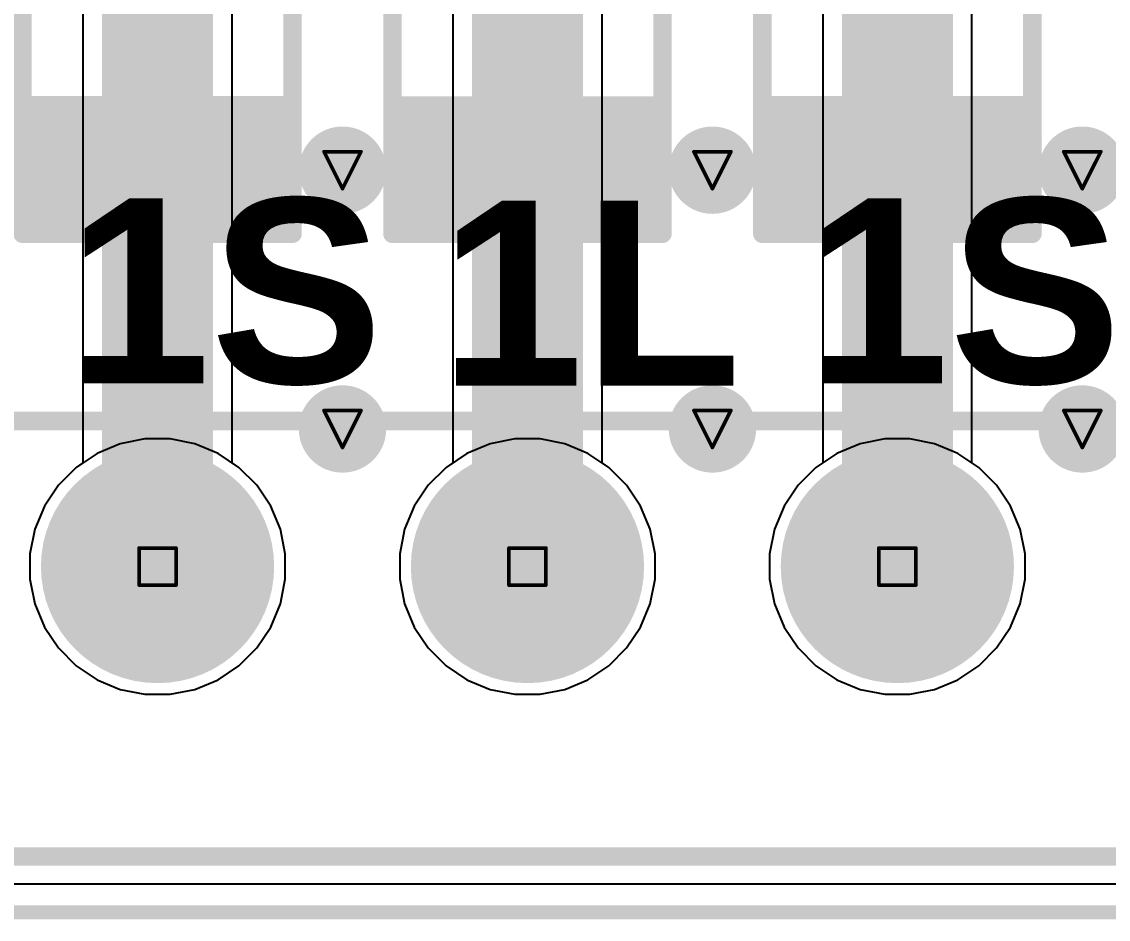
# Model space of a CAD drawing. Header units: inches. Extents: x -0.03 to 9.71, y 0.01 to 4.44.
# Drawn here: x 0.792 to 1.379, y 0.006 to 0.492 of the extents above; entities that cross this region are included whole.
import ezdxf

# ---------------------------------------------------------------- set-up
doc = ezdxf.new("R2010")
doc.units = ezdxf.units.IN
doc.header["$MEASUREMENT"] = 0
for name, color, linetype in [('Board Outline', 216, 'Continuous'), ('Bottom Layer', 5, 'Continuous'), ('Bottom Solder', 6, 'Continuous'), ('Drill Drawing', 1, 'Continuous'), ('Layer 1', 16, 'Continuous'), ('Layer 2', 76, 'Continuous'), ('Multi-Layer', 9, 'Continuous'), ('Pad Holes', 156, 'Continuous'), ('Top Layer', 1, 'Continuous'), ('Top Overlay', 2, 'Continuous'), ('Top Paste', 8, 'Continuous'), ('Top Solder', 216, 'Continuous'), ('Via Holes', 16, 'Continuous')]:
    doc.layers.add(name, color=color, linetype=linetype)
doc.styles.add('Arial_Bold', font='', dxfattribs={"height": 0.2})
doc.styles.get('Arial_Bold').set_extended_font_data('Arial', bold=True)

# ---------------------------------------------------------------- blocks, each defined once
blk = doc.blocks.new('RES_2512_74')
at = {"layer": 'Top Layer'}
for points in [[(-0.15945, 0.06693), (-0.09646, 0.06693), (-0.09646, -0.06693), (-0.15945, -0.06693)], [(0.09646, 0.06693), (0.15945, 0.06693), (0.15945, -0.06693), (0.09646, -0.06693)]]:
    blk.add_hatch(color=1, dxfattribs=at).paths.add_polyline_path(points)
at = {"layer": 'Top Paste'}
for points in [[(-0.15945, 0.06693), (-0.09646, 0.06693), (-0.09646, -0.06693), (-0.15945, -0.06693)], [(0.09646, 0.06693), (0.15945, 0.06693), (0.15945, -0.06693), (0.09646, -0.06693)]]:
    blk.add_hatch(color=8, dxfattribs=at).paths.add_polyline_path(points)
at = {"layer": 'Top Solder'}
for points in [[(-0.16345, 0.07093), (-0.09246, 0.07093), (-0.09246, -0.07093), (-0.16345, -0.07093)], [(0.09246, 0.07093), (0.16345, 0.07093), (0.16345, -0.07093), (0.09246, -0.07093)]]:
    blk.add_hatch(color=216, dxfattribs=at).paths.add_polyline_path(points)
at = {"layer": 'Top Overlay'}
for points in [[(-0.167, 0.073, 0.01, 0.01, 0), (0.16679, 0.073, 0.01, 0.01, 0)], [(-0.167, 0.073, 0.01, 0.01, 0), (-0.167, -0.073, 0.01, 0.01, 0)], [(0.16679, 0.073, 0.01, 0.01, 0), (0.16679, -0.073, 0.01, 0.01, 0)], [(-0.167, -0.073, 0.01, 0.01, 0), (0.16679, -0.073, 0.01, 0.01, 0)]]:
    blk.add_lwpolyline(points, format="xyseb", dxfattribs=at)
for points in [[(-0.1695, 0.073, 0.005, 0.005, 1), (-0.1645, 0.073, 0.005, 0.005, 1)], [(-0.1695, 0.073, 0.005, 0.005, 1), (-0.1645, 0.073, 0.005, 0.005, 1)], [(0.16429, 0.073, 0.005, 0.005, 1), (0.16929, 0.073, 0.005, 0.005, 1)], [(0.16429, 0.073, 0.005, 0.005, 1), (0.16929, 0.073, 0.005, 0.005, 1)], [(-0.1695, -0.073, 0.005, 0.005, 1), (-0.1645, -0.073, 0.005, 0.005, 1)], [(-0.1695, -0.073, 0.005, 0.005, 1), (-0.1645, -0.073, 0.005, 0.005, 1)], [(0.16429, -0.073, 0.005, 0.005, 1), (0.16929, -0.073, 0.005, 0.005, 1)], [(0.16429, -0.073, 0.005, 0.005, 1), (0.16929, -0.073, 0.005, 0.005, 1)]]:
    blk.add_lwpolyline(points, format="xyseb", close=True, dxfattribs=at)
blk = doc.blocks.new('RES_2512_79')
at = {"layer": 'Top Layer'}
for points in [[(-0.15945, 0.06693), (-0.09646, 0.06693), (-0.09646, -0.06693), (-0.15945, -0.06693)], [(0.09646, 0.06693), (0.15945, 0.06693), (0.15945, -0.06693), (0.09646, -0.06693)]]:
    blk.add_hatch(color=1, dxfattribs=at).paths.add_polyline_path(points)
at = {"layer": 'Top Paste'}
for points in [[(-0.15945, 0.06693), (-0.09646, 0.06693), (-0.09646, -0.06693), (-0.15945, -0.06693)], [(0.09646, 0.06693), (0.15945, 0.06693), (0.15945, -0.06693), (0.09646, -0.06693)]]:
    blk.add_hatch(color=8, dxfattribs=at).paths.add_polyline_path(points)
at = {"layer": 'Top Solder'}
for points in [[(-0.16345, 0.07093), (-0.09246, 0.07093), (-0.09246, -0.07093), (-0.16345, -0.07093)], [(0.09246, 0.07093), (0.16345, 0.07093), (0.16345, -0.07093), (0.09246, -0.07093)]]:
    blk.add_hatch(color=216, dxfattribs=at).paths.add_polyline_path(points)
at = {"layer": 'Top Overlay'}
for points in [[(0.16679, 0.073, 0.01, 0.01, 0), (-0.167, 0.073, 0.01, 0.01, 0)], [(-0.167, -0.073, 0.01, 0.01, 0), (-0.167, 0.073, 0.01, 0.01, 0)], [(0.16679, -0.073, 0.01, 0.01, 0), (0.16679, 0.073, 0.01, 0.01, 0)], [(0.16679, -0.073, 0.01, 0.01, 0), (-0.167, -0.073, 0.01, 0.01, 0)]]:
    blk.add_lwpolyline(points, format="xyseb", dxfattribs=at)
for points in [[(-0.1695, 0.073, 0.005, 0.005, 1), (-0.1645, 0.073, 0.005, 0.005, 1)], [(-0.1695, 0.073, 0.005, 0.005, 1), (-0.1645, 0.073, 0.005, 0.005, 1)], [(0.16429, 0.073, 0.005, 0.005, 1), (0.16929, 0.073, 0.005, 0.005, 1)], [(0.16429, 0.073, 0.005, 0.005, 1), (0.16929, 0.073, 0.005, 0.005, 1)], [(-0.1695, -0.073, 0.005, 0.005, 1), (-0.1645, -0.073, 0.005, 0.005, 1)], [(-0.1695, -0.073, 0.005, 0.005, 1), (-0.1645, -0.073, 0.005, 0.005, 1)], [(0.16429, -0.073, 0.005, 0.005, 1), (0.16929, -0.073, 0.005, 0.005, 1)], [(0.16429, -0.073, 0.005, 0.005, 1), (0.16929, -0.073, 0.005, 0.005, 1)]]:
    blk.add_lwpolyline(points, format="xyseb", close=True, dxfattribs=at)
blk = doc.blocks.new('RES_2512_80')
at = {"layer": 'Top Layer'}
for points in [[(-0.15945, 0.06693), (-0.09646, 0.06693), (-0.09646, -0.06693), (-0.15945, -0.06693)], [(0.09646, 0.06693), (0.15945, 0.06693), (0.15945, -0.06693), (0.09646, -0.06693)]]:
    blk.add_hatch(color=1, dxfattribs=at).paths.add_polyline_path(points)
at = {"layer": 'Top Paste'}
for points in [[(-0.15945, 0.06693), (-0.09646, 0.06693), (-0.09646, -0.06693), (-0.15945, -0.06693)], [(0.09646, 0.06693), (0.15945, 0.06693), (0.15945, -0.06693), (0.09646, -0.06693)]]:
    blk.add_hatch(color=8, dxfattribs=at).paths.add_polyline_path(points)
at = {"layer": 'Top Solder'}
for points in [[(-0.16345, 0.07093), (-0.09246, 0.07093), (-0.09246, -0.07093), (-0.16345, -0.07093)], [(0.09246, 0.07093), (0.16345, 0.07093), (0.16345, -0.07093), (0.09246, -0.07093)]]:
    blk.add_hatch(color=216, dxfattribs=at).paths.add_polyline_path(points)
at = {"layer": 'Top Overlay'}
for points in [[(-0.167, 0.073, 0.01, 0.01, 0), (0.16679, 0.073, 0.01, 0.01, 0)], [(-0.167, 0.073, 0.01, 0.01, 0), (-0.167, -0.073, 0.01, 0.01, 0)], [(0.16679, 0.073, 0.01, 0.01, 0), (0.16679, -0.073, 0.01, 0.01, 0)], [(-0.167, -0.073, 0.01, 0.01, 0), (0.16679, -0.073, 0.01, 0.01, 0)]]:
    blk.add_lwpolyline(points, format="xyseb", dxfattribs=at)
for points in [[(-0.1695, 0.073, 0.005, 0.005, 1), (-0.1645, 0.073, 0.005, 0.005, 1)], [(-0.1695, 0.073, 0.005, 0.005, 1), (-0.1645, 0.073, 0.005, 0.005, 1)], [(0.16429, 0.073, 0.005, 0.005, 1), (0.16929, 0.073, 0.005, 0.005, 1)], [(0.16429, 0.073, 0.005, 0.005, 1), (0.16929, 0.073, 0.005, 0.005, 1)], [(-0.1695, -0.073, 0.005, 0.005, 1), (-0.1645, -0.073, 0.005, 0.005, 1)], [(-0.1695, -0.073, 0.005, 0.005, 1), (-0.1645, -0.073, 0.005, 0.005, 1)], [(0.16429, -0.073, 0.005, 0.005, 1), (0.16929, -0.073, 0.005, 0.005, 1)], [(0.16429, -0.073, 0.005, 0.005, 1), (0.16929, -0.073, 0.005, 0.005, 1)]]:
    blk.add_lwpolyline(points, format="xyseb", close=True, dxfattribs=at)
blk = doc.blocks.new('DB2ERM_5_08_18P_GN_104')
at = {"layer": 'Bottom Layer'}
h = blk.add_hatch(color=5, dxfattribs=at)
edge = h.paths.add_edge_path()
edge.add_arc((-1.3, 0), 0.059055, 0, 360)
h = blk.add_hatch(color=5, dxfattribs=at)
edge = h.paths.add_edge_path()
edge.add_arc((-1.1, 0), 0.059055, 0, 360)
h = blk.add_hatch(color=5, dxfattribs=at)
edge = h.paths.add_edge_path()
edge.add_arc((-0.9, 0), 0.059055, 0, 360)
at = {"layer": 'Bottom Solder'}
h = blk.add_hatch(color=6, dxfattribs=at)
edge = h.paths.add_edge_path()
edge.add_arc((-1.3, 0), 0.063055, 0, 360)
h = blk.add_hatch(color=6, dxfattribs=at)
edge = h.paths.add_edge_path()
edge.add_arc((-1.1, 0), 0.063055, 0, 360)
h = blk.add_hatch(color=6, dxfattribs=at)
edge = h.paths.add_edge_path()
edge.add_arc((-0.9, 0), 0.063055, 0, 360)
at = {"layer": 'Layer 1'}
h = blk.add_hatch(color=16, dxfattribs=at)
edge = h.paths.add_edge_path()
edge.add_arc((-1.3, 0), 0.059055, 0, 360)
h = blk.add_hatch(color=16, dxfattribs=at)
edge = h.paths.add_edge_path()
edge.add_arc((-1.1, 0), 0.059055, 0, 360)
h = blk.add_hatch(color=16, dxfattribs=at)
edge = h.paths.add_edge_path()
edge.add_arc((-0.9, 0), 0.059055, 0, 360)
at = {"layer": 'Layer 2'}
h = blk.add_hatch(color=76, dxfattribs=at)
edge = h.paths.add_edge_path()
edge.add_arc((-1.3, 0), 0.059055, 0, 360)
h = blk.add_hatch(color=76, dxfattribs=at)
edge = h.paths.add_edge_path()
edge.add_arc((-1.1, 0), 0.059055, 0, 360)
h = blk.add_hatch(color=76, dxfattribs=at)
edge = h.paths.add_edge_path()
edge.add_arc((-0.9, 0), 0.059055, 0, 360)
at = {"layer": 'Multi-Layer'}
h = blk.add_hatch(color=9, dxfattribs=at)
edge = h.paths.add_edge_path()
edge.add_arc((-1.3, 0), 0.059055, 0, 360)
h = blk.add_hatch(color=9, dxfattribs=at)
edge = h.paths.add_edge_path()
edge.add_arc((-1.1, 0), 0.059055, 0, 360)
h = blk.add_hatch(color=9, dxfattribs=at)
edge = h.paths.add_edge_path()
edge.add_arc((-0.9, 0), 0.059055, 0, 360)
at = {"layer": 'Pad Holes'}
h = blk.add_hatch(color=7, dxfattribs=at)
edge = h.paths.add_edge_path()
edge.add_arc((-1.3, 0), 0.037402, 0, 360)
h = blk.add_hatch(color=7, dxfattribs=at)
edge = h.paths.add_edge_path()
edge.add_arc((-1.1, 0), 0.037402, 0, 360)
h = blk.add_hatch(color=7, dxfattribs=at)
edge = h.paths.add_edge_path()
edge.add_arc((-0.9, 0), 0.037402, 0, 360)
at = {"layer": 'Top Layer'}
h = blk.add_hatch(color=1, dxfattribs=at)
edge = h.paths.add_edge_path()
edge.add_arc((-1.3, 0), 0.059055, 0, 360)
h = blk.add_hatch(color=1, dxfattribs=at)
edge = h.paths.add_edge_path()
edge.add_arc((-1.1, 0), 0.059055, 0, 360)
h = blk.add_hatch(color=1, dxfattribs=at)
edge = h.paths.add_edge_path()
edge.add_arc((-0.9, 0), 0.059055, 0, 360)
at = {"layer": 'Top Solder'}
h = blk.add_hatch(color=216, dxfattribs=at)
edge = h.paths.add_edge_path()
edge.add_arc((-1.3, 0), 0.063055, 0, 360)
h = blk.add_hatch(color=216, dxfattribs=at)
edge = h.paths.add_edge_path()
edge.add_arc((-1.1, 0), 0.063055, 0, 360)
h = blk.add_hatch(color=216, dxfattribs=at)
edge = h.paths.add_edge_path()
edge.add_arc((-0.9, 0), 0.063055, 0, 360)
at = {"layer": 'Top Overlay'}
for points in [[(-2, 0.07874, 0.01, 0.01, 0), (2, 0.07874, 0.01, 0.01, 0)], [(-2, -0.156851, 0.01, 0.01, 0), (2, -0.156851, 0.01, 0.01, 0)]]:
    blk.add_lwpolyline(points, format="xyseb", dxfattribs=at)

msp = doc.modelspace()

# ---------------------------------------------------------------- hatches: boundary and pattern name
at = {"layer": 'Bottom Layer'}
h = msp.add_hatch(color=5, dxfattribs=at)
edge = h.paths.add_edge_path()
edge.add_arc((0.96535, 0.41122), 0.02362, 0, 360)
h = msp.add_hatch(color=5, dxfattribs=at)
edge = h.paths.add_edge_path()
edge.add_arc((1.16535, 0.41122), 0.02362, 0, 360)
h = msp.add_hatch(color=5, dxfattribs=at)
edge = h.paths.add_edge_path()
edge.add_arc((1.36535, 0.41122), 0.02362, 0, 360)
h = msp.add_hatch(color=5, dxfattribs=at)
edge = h.paths.add_edge_path()
edge.add_arc((0.96535, 0.27126), 0.02362, 0, 360)
h = msp.add_hatch(color=5, dxfattribs=at)
edge = h.paths.add_edge_path()
edge.add_arc((1.16535, 0.27126), 0.02362, 0, 360)
h = msp.add_hatch(color=5, dxfattribs=at)
edge = h.paths.add_edge_path()
edge.add_arc((1.36535, 0.27126), 0.02362, 0, 360)
at = {"layer": 'Layer 1'}
h = msp.add_hatch(color=16, dxfattribs=at)
edge = h.paths.add_edge_path()
edge.add_arc((0.96535, 0.41122), 0.02362, 0, 360)
h = msp.add_hatch(color=16, dxfattribs=at)
edge = h.paths.add_edge_path()
edge.add_arc((1.16535, 0.41122), 0.02362, 0, 360)
h = msp.add_hatch(color=16, dxfattribs=at)
edge = h.paths.add_edge_path()
edge.add_arc((1.36535, 0.41122), 0.02362, 0, 360)
h = msp.add_hatch(color=16, dxfattribs=at)
edge = h.paths.add_edge_path()
edge.add_arc((0.96535, 0.27126), 0.02362, 0, 360)
h = msp.add_hatch(color=16, dxfattribs=at)
edge = h.paths.add_edge_path()
edge.add_arc((1.16535, 0.27126), 0.02362, 0, 360)
h = msp.add_hatch(color=16, dxfattribs=at)
edge = h.paths.add_edge_path()
edge.add_arc((1.36535, 0.27126), 0.02362, 0, 360)
at = {"layer": 'Layer 2'}
h = msp.add_hatch(color=76, dxfattribs=at)
edge = h.paths.add_edge_path()
edge.add_arc((0.96535, 0.41122), 0.02362, 0, 360)
h = msp.add_hatch(color=76, dxfattribs=at)
edge = h.paths.add_edge_path()
edge.add_arc((1.16535, 0.41122), 0.02362, 0, 360)
h = msp.add_hatch(color=76, dxfattribs=at)
edge = h.paths.add_edge_path()
edge.add_arc((1.36535, 0.41122), 0.02362, 0, 360)
h = msp.add_hatch(color=76, dxfattribs=at)
edge = h.paths.add_edge_path()
edge.add_arc((0.96535, 0.27126), 0.02362, 0, 360)
h = msp.add_hatch(color=76, dxfattribs=at)
edge = h.paths.add_edge_path()
edge.add_arc((1.16535, 0.27126), 0.02362, 0, 360)
h = msp.add_hatch(color=76, dxfattribs=at)
edge = h.paths.add_edge_path()
edge.add_arc((1.36535, 0.27126), 0.02362, 0, 360)
at = {"layer": 'Top Layer'}
h = msp.add_hatch(color=1, dxfattribs=at)
edge = h.paths.add_edge_path()
edge.add_arc((0.96535, 0.41122), 0.02362, 0, 360)
h = msp.add_hatch(color=1, dxfattribs=at)
edge = h.paths.add_edge_path()
edge.add_arc((1.16535, 0.41122), 0.02362, 0, 360)
h = msp.add_hatch(color=1, dxfattribs=at)
edge = h.paths.add_edge_path()
edge.add_arc((1.36535, 0.41122), 0.02362, 0, 360)
h = msp.add_hatch(color=1, dxfattribs=at)
edge = h.paths.add_edge_path()
edge.add_arc((0.96535, 0.27126), 0.02362, 0, 360)
h = msp.add_hatch(color=1, dxfattribs=at)
edge = h.paths.add_edge_path()
edge.add_arc((1.16535, 0.27126), 0.02362, 0, 360)
h = msp.add_hatch(color=1, dxfattribs=at)
edge = h.paths.add_edge_path()
edge.add_arc((1.36535, 0.27126), 0.02362, 0, 360)
at = {"layer": 'Via Holes'}
h = msp.add_hatch(color=7, dxfattribs=at)
edge = h.paths.add_edge_path()
edge.add_arc((0.96535, 0.41122), 0.01378, 0, 360)
h = msp.add_hatch(color=7, dxfattribs=at)
edge = h.paths.add_edge_path()
edge.add_arc((1.16535, 0.41122), 0.01378, 0, 360)
h = msp.add_hatch(color=7, dxfattribs=at)
edge = h.paths.add_edge_path()
edge.add_arc((1.36535, 0.41122), 0.01378, 0, 360)
h = msp.add_hatch(color=7, dxfattribs=at)
edge = h.paths.add_edge_path()
edge.add_arc((0.96535, 0.27126), 0.01378, 0, 360)
h = msp.add_hatch(color=7, dxfattribs=at)
edge = h.paths.add_edge_path()
edge.add_arc((1.16535, 0.27126), 0.01378, 0, 360)
h = msp.add_hatch(color=7, dxfattribs=at)
edge = h.paths.add_edge_path()
edge.add_arc((1.36535, 0.27126), 0.01378, 0, 360)

# ---------------------------------------------------------------- linework, layer by layer
at = {"layer": 'Board Outline'}
for points in [[(0.00984, 0.00984, 0.0075, 0.0075, 0), (4.32087, 0.00984, 0.0075, 0.0075, 0)], [(0.0102, 0.0102, 0.005, 0.005, 0), (4.32051, 0.0102, 0.005, 0.005, 0)]]:
    msp.add_lwpolyline(points, format="xyseb", dxfattribs=at)
at = {"layer": 'Bottom Layer'}
for p, q in [((0.82501, 0.59055), (0.82501, 0.25294)), ((0.9057, 0.25294), (0.9057, 0.59055)), ((1.02501, 0.59055), (1.02501, 0.25294)), ((1.1057, 0.25294), (1.1057, 0.59055)), ((1.22501, 0.59055), (1.22501, 0.25294)), ((1.3057, 0.25294), (1.3057, 0.59055)), ((0.82501, 0.25294), (0.82133, 0.25049)), ((0.90937, 0.25049), (0.9057, 0.25294)), ((1.02501, 0.25294), (1.02133, 0.25049)), ((1.10937, 0.25049), (1.1057, 0.25294)), ((1.22501, 0.25294), (1.22133, 0.25049)), ((1.30937, 0.25049), (1.3057, 0.25294)), ((0.82133, 0.25049), (0.81172, 0.24087)), ((0.91899, 0.24087), (0.90937, 0.25049)), ((1.02133, 0.25049), (1.01172, 0.24087)), ((1.11899, 0.24087), (1.10937, 0.25049)), ((1.22133, 0.25049), (1.21172, 0.24087)), ((1.31899, 0.24087), (1.30937, 0.25049)), ((0.81172, 0.24087), (0.80416, 0.22956)), ((0.92655, 0.22956), (0.91899, 0.24087)), ((1.01172, 0.24087), (1.00416, 0.22956)), ((1.12655, 0.22956), (1.11899, 0.24087)), ((1.21172, 0.24087), (1.20416, 0.22956)), ((1.32655, 0.22956), (1.31899, 0.24087)), ((0.80416, 0.22956), (0.79895, 0.21699)), ((0.93176, 0.21699), (0.92655, 0.22956)), ((1.00416, 0.22956), (0.99895, 0.21699)), ((1.13176, 0.21699), (1.12655, 0.22956)), ((1.20416, 0.22956), (1.19895, 0.21699)), ((1.33176, 0.21699), (1.32655, 0.22956)), ((0.79895, 0.21699), (0.7963, 0.20365)), ((0.93441, 0.20365), (0.93176, 0.21699)), ((0.99895, 0.21699), (0.9963, 0.20365)), ((1.13441, 0.20365), (1.13176, 0.21699)), ((1.19895, 0.21699), (1.1963, 0.20365)), ((1.33441, 0.20365), (1.33176, 0.21699)), ((0.7963, 0.20365), (0.7963, 0.19005)), ((0.93441, 0.19005), (0.93441, 0.20365)), ((0.9963, 0.20365), (0.9963, 0.19005)), ((1.13441, 0.19005), (1.13441, 0.20365)), ((1.1963, 0.20365), (1.1963, 0.19005)), ((1.33441, 0.19005), (1.33441, 0.20365)), ((0.7963, 0.19005), (0.79895, 0.17671)), ((0.93176, 0.17671), (0.93441, 0.19005)), ((0.9963, 0.19005), (0.99895, 0.17671)), ((1.13176, 0.17671), (1.13441, 0.19005)), ((1.1963, 0.19005), (1.19895, 0.17671)), ((1.33176, 0.17671), (1.33441, 0.19005)), ((0.79895, 0.17671), (0.80416, 0.16414)), ((0.92655, 0.16414), (0.93176, 0.17671)), ((0.99895, 0.17671), (1.00416, 0.16414)), ((1.12655, 0.16414), (1.13176, 0.17671)), ((1.19895, 0.17671), (1.20416, 0.16414)), ((1.32655, 0.16414), (1.33176, 0.17671)), ((0.80416, 0.16414), (0.81172, 0.15283)), ((0.91899, 0.15283), (0.92655, 0.16414)), ((1.00416, 0.16414), (1.01172, 0.15283)), ((1.11899, 0.15283), (1.12655, 0.16414)), ((1.20416, 0.16414), (1.21172, 0.15283)), ((1.31899, 0.15283), (1.32655, 0.16414)), ((0.81172, 0.15283), (0.82133, 0.14321)), ((0.90937, 0.14321), (0.91899, 0.15283)), ((1.01172, 0.15283), (1.02133, 0.14321)), ((1.10937, 0.14321), (1.11899, 0.15283)), ((1.21172, 0.15283), (1.22133, 0.14321)), ((1.30937, 0.14321), (1.31899, 0.15283)), ((0.82133, 0.14321), (0.83264, 0.13566)), ((0.89806, 0.13566), (0.90937, 0.14321)), ((1.02133, 0.14321), (1.03264, 0.13566)), ((1.09806, 0.13566), (1.10937, 0.14321)), ((1.22133, 0.14321), (1.23264, 0.13566)), ((1.29806, 0.13566), (1.30937, 0.14321)), ((0.83264, 0.13566), (0.84521, 0.13045)), ((0.8855, 0.13045), (0.89806, 0.13566)), ((1.03264, 0.13566), (1.04521, 0.13045)), ((1.0855, 0.13045), (1.09806, 0.13566)), ((1.23264, 0.13566), (1.24521, 0.13045)), ((1.2855, 0.13045), (1.29806, 0.13566)), ((0.84521, 0.13045), (0.85855, 0.1278)), ((0.87216, 0.1278), (0.8855, 0.13045)), ((1.04521, 0.13045), (1.05855, 0.1278)), ((1.07216, 0.1278), (1.0855, 0.13045)), ((1.24521, 0.13045), (1.25855, 0.1278)), ((1.27216, 0.1278), (1.2855, 0.13045)), ((0.85855, 0.1278), (0.87216, 0.1278)), ((1.05855, 0.1278), (1.07216, 0.1278)), ((1.25855, 0.1278), (1.27216, 0.1278)), ((4.30557, 0.02514), (0.02514, 0.02514))]:
    msp.add_line(p, q, dxfattribs=at)
for points in [[(0.86535, 0.19685, 0.06, 0.06, 0), (0.86535, 0.59055, 0.06, 0.06, 0)], [(1.06535, 0.19685, 0.06, 0.06, 0), (1.06535, 0.59055, 0.06, 0.06, 0)], [(1.26535, 0.19685, 0.06, 0.06, 0), (1.26535, 0.59055, 0.06, 0.06, 0)]]:
    msp.add_lwpolyline(points, format="xyseb", dxfattribs=at)
for points in [[(0.85035, 0.19685, 0.03, 0.03, 1), (0.88035, 0.19685, 0.03, 0.03, 1)], [(1.05035, 0.19685, 0.03, 0.03, 1), (1.08035, 0.19685, 0.03, 0.03, 1)], [(1.25035, 0.19685, 0.03, 0.03, 1), (1.28035, 0.19685, 0.03, 0.03, 1)]]:
    msp.add_lwpolyline(points, format="xyseb", close=True, dxfattribs=at)
at = {"layer": 'Bottom Solder'}
for points in [[(0.86535, 0.19685, 0.06, 0.06, 0), (0.86535, 0.59055, 0.06, 0.06, 0)], [(1.06535, 0.19685, 0.06, 0.06, 0), (1.06535, 0.59055, 0.06, 0.06, 0)], [(1.26535, 0.19685, 0.06, 0.06, 0), (1.26535, 0.59055, 0.06, 0.06, 0)]]:
    msp.add_lwpolyline(points, format="xyseb", dxfattribs=at)
for points in [[(0.85035, 0.19685, 0.03, 0.03, 1), (0.88035, 0.19685, 0.03, 0.03, 1)], [(1.05035, 0.19685, 0.03, 0.03, 1), (1.08035, 0.19685, 0.03, 0.03, 1)], [(1.25035, 0.19685, 0.03, 0.03, 1), (1.28035, 0.19685, 0.03, 0.03, 1)]]:
    msp.add_lwpolyline(points, format="xyseb", close=True, dxfattribs=at)
at = {"layer": 'Drill Drawing'}
for points in [[(0.95535, 0.42122, 0.002, 0.002, 0), (0.97535, 0.42122, 0.002, 0.002, 0)], [(0.95535, 0.42122, 0.002, 0.002, 0), (0.96535, 0.40122, 0.002, 0.002, 0)], [(0.96535, 0.40122, 0.002, 0.002, 0), (0.97535, 0.42122, 0.002, 0.002, 0)], [(1.15535, 0.42122, 0.002, 0.002, 0), (1.17535, 0.42122, 0.002, 0.002, 0)], [(1.15535, 0.42122, 0.002, 0.002, 0), (1.16535, 0.40122, 0.002, 0.002, 0)], [(1.16535, 0.40122, 0.002, 0.002, 0), (1.17535, 0.42122, 0.002, 0.002, 0)], [(1.35535, 0.42122, 0.002, 0.002, 0), (1.37535, 0.42122, 0.002, 0.002, 0)], [(1.35535, 0.42122, 0.002, 0.002, 0), (1.36535, 0.40122, 0.002, 0.002, 0)], [(1.36535, 0.40122, 0.002, 0.002, 0), (1.37535, 0.42122, 0.002, 0.002, 0)], [(0.95535, 0.28126, 0.002, 0.002, 0), (0.97535, 0.28126, 0.002, 0.002, 0)], [(0.95535, 0.28126, 0.002, 0.002, 0), (0.96535, 0.26126, 0.002, 0.002, 0)], [(0.96535, 0.26126, 0.002, 0.002, 0), (0.97535, 0.28126, 0.002, 0.002, 0)], [(1.15535, 0.28126, 0.002, 0.002, 0), (1.17535, 0.28126, 0.002, 0.002, 0)], [(1.15535, 0.28126, 0.002, 0.002, 0), (1.16535, 0.26126, 0.002, 0.002, 0)], [(1.16535, 0.26126, 0.002, 0.002, 0), (1.17535, 0.28126, 0.002, 0.002, 0)], [(1.35535, 0.28126, 0.002, 0.002, 0), (1.37535, 0.28126, 0.002, 0.002, 0)], [(1.35535, 0.28126, 0.002, 0.002, 0), (1.36535, 0.26126, 0.002, 0.002, 0)], [(1.36535, 0.26126, 0.002, 0.002, 0), (1.37535, 0.28126, 0.002, 0.002, 0)], [(0.85535, 0.20685, 0.002, 0.002, 0), (0.87535, 0.20685, 0.002, 0.002, 0)], [(0.85535, 0.18685, 0.002, 0.002, 0), (0.85535, 0.20685, 0.002, 0.002, 0)], [(0.87535, 0.18685, 0.002, 0.002, 0), (0.87535, 0.20685, 0.002, 0.002, 0)], [(1.05535, 0.20685, 0.002, 0.002, 0), (1.07535, 0.20685, 0.002, 0.002, 0)], [(1.05535, 0.18685, 0.002, 0.002, 0), (1.05535, 0.20685, 0.002, 0.002, 0)], [(1.07535, 0.18685, 0.002, 0.002, 0), (1.07535, 0.20685, 0.002, 0.002, 0)], [(1.25535, 0.20685, 0.002, 0.002, 0), (1.27535, 0.20685, 0.002, 0.002, 0)], [(1.25535, 0.18685, 0.002, 0.002, 0), (1.25535, 0.20685, 0.002, 0.002, 0)], [(1.27535, 0.18685, 0.002, 0.002, 0), (1.27535, 0.20685, 0.002, 0.002, 0)], [(0.85535, 0.18685, 0.002, 0.002, 0), (0.87535, 0.18685, 0.002, 0.002, 0)], [(1.05535, 0.18685, 0.002, 0.002, 0), (1.07535, 0.18685, 0.002, 0.002, 0)], [(1.25535, 0.18685, 0.002, 0.002, 0), (1.27535, 0.18685, 0.002, 0.002, 0)]]:
    msp.add_lwpolyline(points, format="xyseb", dxfattribs=at)
for points in [[(0.95485, 0.42122, 0.001, 0.001, 1), (0.95585, 0.42122, 0.001, 0.001, 1)], [(0.95485, 0.42122, 0.001, 0.001, 1), (0.95585, 0.42122, 0.001, 0.001, 1)], [(0.97485, 0.42122, 0.001, 0.001, 1), (0.97585, 0.42122, 0.001, 0.001, 1)], [(0.97485, 0.42122, 0.001, 0.001, 1), (0.97585, 0.42122, 0.001, 0.001, 1)], [(1.15485, 0.42122, 0.001, 0.001, 1), (1.15585, 0.42122, 0.001, 0.001, 1)], [(1.15485, 0.42122, 0.001, 0.001, 1), (1.15585, 0.42122, 0.001, 0.001, 1)], [(1.17485, 0.42122, 0.001, 0.001, 1), (1.17585, 0.42122, 0.001, 0.001, 1)], [(1.17485, 0.42122, 0.001, 0.001, 1), (1.17585, 0.42122, 0.001, 0.001, 1)], [(1.35485, 0.42122, 0.001, 0.001, 1), (1.35585, 0.42122, 0.001, 0.001, 1)], [(1.35485, 0.42122, 0.001, 0.001, 1), (1.35585, 0.42122, 0.001, 0.001, 1)], [(1.37485, 0.42122, 0.001, 0.001, 1), (1.37585, 0.42122, 0.001, 0.001, 1)], [(1.37485, 0.42122, 0.001, 0.001, 1), (1.37585, 0.42122, 0.001, 0.001, 1)], [(0.96485, 0.40122, 0.001, 0.001, 1), (0.96585, 0.40122, 0.001, 0.001, 1)], [(0.96485, 0.40122, 0.001, 0.001, 1), (0.96585, 0.40122, 0.001, 0.001, 1)], [(1.16485, 0.40122, 0.001, 0.001, 1), (1.16585, 0.40122, 0.001, 0.001, 1)], [(1.16485, 0.40122, 0.001, 0.001, 1), (1.16585, 0.40122, 0.001, 0.001, 1)], [(1.36485, 0.40122, 0.001, 0.001, 1), (1.36585, 0.40122, 0.001, 0.001, 1)], [(1.36485, 0.40122, 0.001, 0.001, 1), (1.36585, 0.40122, 0.001, 0.001, 1)], [(0.95485, 0.28126, 0.001, 0.001, 1), (0.95585, 0.28126, 0.001, 0.001, 1)], [(0.95485, 0.28126, 0.001, 0.001, 1), (0.95585, 0.28126, 0.001, 0.001, 1)], [(0.97485, 0.28126, 0.001, 0.001, 1), (0.97585, 0.28126, 0.001, 0.001, 1)], [(0.97485, 0.28126, 0.001, 0.001, 1), (0.97585, 0.28126, 0.001, 0.001, 1)], [(1.15485, 0.28126, 0.001, 0.001, 1), (1.15585, 0.28126, 0.001, 0.001, 1)], [(1.15485, 0.28126, 0.001, 0.001, 1), (1.15585, 0.28126, 0.001, 0.001, 1)], [(1.17485, 0.28126, 0.001, 0.001, 1), (1.17585, 0.28126, 0.001, 0.001, 1)], [(1.17485, 0.28126, 0.001, 0.001, 1), (1.17585, 0.28126, 0.001, 0.001, 1)], [(1.35485, 0.28126, 0.001, 0.001, 1), (1.35585, 0.28126, 0.001, 0.001, 1)], [(1.35485, 0.28126, 0.001, 0.001, 1), (1.35585, 0.28126, 0.001, 0.001, 1)], [(1.37485, 0.28126, 0.001, 0.001, 1), (1.37585, 0.28126, 0.001, 0.001, 1)], [(1.37485, 0.28126, 0.001, 0.001, 1), (1.37585, 0.28126, 0.001, 0.001, 1)], [(0.96485, 0.26126, 0.001, 0.001, 1), (0.96585, 0.26126, 0.001, 0.001, 1)], [(0.96485, 0.26126, 0.001, 0.001, 1), (0.96585, 0.26126, 0.001, 0.001, 1)], [(1.16485, 0.26126, 0.001, 0.001, 1), (1.16585, 0.26126, 0.001, 0.001, 1)], [(1.16485, 0.26126, 0.001, 0.001, 1), (1.16585, 0.26126, 0.001, 0.001, 1)], [(1.36485, 0.26126, 0.001, 0.001, 1), (1.36585, 0.26126, 0.001, 0.001, 1)], [(1.36485, 0.26126, 0.001, 0.001, 1), (1.36585, 0.26126, 0.001, 0.001, 1)], [(0.85485, 0.20685, 0.001, 0.001, 1), (0.85585, 0.20685, 0.001, 0.001, 1)], [(0.85485, 0.20685, 0.001, 0.001, 1), (0.85585, 0.20685, 0.001, 0.001, 1)], [(0.87485, 0.20685, 0.001, 0.001, 1), (0.87585, 0.20685, 0.001, 0.001, 1)], [(0.87485, 0.20685, 0.001, 0.001, 1), (0.87585, 0.20685, 0.001, 0.001, 1)], [(1.05485, 0.20685, 0.001, 0.001, 1), (1.05585, 0.20685, 0.001, 0.001, 1)], [(1.05485, 0.20685, 0.001, 0.001, 1), (1.05585, 0.20685, 0.001, 0.001, 1)], [(1.07485, 0.20685, 0.001, 0.001, 1), (1.07585, 0.20685, 0.001, 0.001, 1)], [(1.07485, 0.20685, 0.001, 0.001, 1), (1.07585, 0.20685, 0.001, 0.001, 1)], [(1.25485, 0.20685, 0.001, 0.001, 1), (1.25585, 0.20685, 0.001, 0.001, 1)], [(1.25485, 0.20685, 0.001, 0.001, 1), (1.25585, 0.20685, 0.001, 0.001, 1)], [(1.27485, 0.20685, 0.001, 0.001, 1), (1.27585, 0.20685, 0.001, 0.001, 1)], [(1.27485, 0.20685, 0.001, 0.001, 1), (1.27585, 0.20685, 0.001, 0.001, 1)], [(0.85485, 0.18685, 0.001, 0.001, 1), (0.85585, 0.18685, 0.001, 0.001, 1)], [(0.85485, 0.18685, 0.001, 0.001, 1), (0.85585, 0.18685, 0.001, 0.001, 1)], [(0.87485, 0.18685, 0.001, 0.001, 1), (0.87585, 0.18685, 0.001, 0.001, 1)], [(0.87485, 0.18685, 0.001, 0.001, 1), (0.87585, 0.18685, 0.001, 0.001, 1)], [(1.05485, 0.18685, 0.001, 0.001, 1), (1.05585, 0.18685, 0.001, 0.001, 1)], [(1.05485, 0.18685, 0.001, 0.001, 1), (1.05585, 0.18685, 0.001, 0.001, 1)], [(1.07485, 0.18685, 0.001, 0.001, 1), (1.07585, 0.18685, 0.001, 0.001, 1)], [(1.07485, 0.18685, 0.001, 0.001, 1), (1.07585, 0.18685, 0.001, 0.001, 1)], [(1.25485, 0.18685, 0.001, 0.001, 1), (1.25585, 0.18685, 0.001, 0.001, 1)], [(1.25485, 0.18685, 0.001, 0.001, 1), (1.25585, 0.18685, 0.001, 0.001, 1)], [(1.27485, 0.18685, 0.001, 0.001, 1), (1.27585, 0.18685, 0.001, 0.001, 1)], [(1.27485, 0.18685, 0.001, 0.001, 1), (1.27585, 0.18685, 0.001, 0.001, 1)]]:
    msp.add_lwpolyline(points, format="xyseb", close=True, dxfattribs=at)
at = {"layer": 'Layer 1'}
for p, q in [((0.85855, 0.26591), (0.84521, 0.26325)), ((0.87216, 0.26591), (0.85855, 0.26591)), ((0.8855, 0.26325), (0.87216, 0.26591)), ((1.05855, 0.26591), (1.04521, 0.26325)), ((1.07216, 0.26591), (1.05855, 0.26591)), ((1.0855, 0.26325), (1.07216, 0.26591)), ((1.25855, 0.26591), (1.24521, 0.26325)), ((1.27216, 0.26591), (1.25855, 0.26591)), ((1.2855, 0.26325), (1.27216, 0.26591)), ((0.84521, 0.26325), (0.83264, 0.25805)), ((0.89806, 0.25805), (0.8855, 0.26325)), ((1.04521, 0.26325), (1.03264, 0.25805)), ((1.09806, 0.25805), (1.0855, 0.26325)), ((1.24521, 0.26325), (1.23264, 0.25805)), ((1.29806, 0.25805), (1.2855, 0.26325)), ((0.83264, 0.25805), (0.82133, 0.25049)), ((0.90937, 0.25049), (0.89806, 0.25805)), ((1.03264, 0.25805), (1.02133, 0.25049)), ((1.10937, 0.25049), (1.09806, 0.25805)), ((1.23264, 0.25805), (1.22133, 0.25049)), ((1.30937, 0.25049), (1.29806, 0.25805)), ((0.82133, 0.25049), (0.81172, 0.24087)), ((0.91899, 0.24087), (0.90937, 0.25049)), ((1.02133, 0.25049), (1.01172, 0.24087)), ((1.11899, 0.24087), (1.10937, 0.25049)), ((1.22133, 0.25049), (1.21172, 0.24087)), ((1.31899, 0.24087), (1.30937, 0.25049)), ((0.81172, 0.24087), (0.80416, 0.22956)), ((0.92655, 0.22956), (0.91899, 0.24087)), ((1.01172, 0.24087), (1.00416, 0.22956)), ((1.12655, 0.22956), (1.11899, 0.24087)), ((1.21172, 0.24087), (1.20416, 0.22956)), ((1.32655, 0.22956), (1.31899, 0.24087)), ((0.80416, 0.22956), (0.79895, 0.21699)), ((0.93176, 0.21699), (0.92655, 0.22956)), ((1.00416, 0.22956), (0.99895, 0.21699)), ((1.13176, 0.21699), (1.12655, 0.22956)), ((1.20416, 0.22956), (1.19895, 0.21699)), ((1.33176, 0.21699), (1.32655, 0.22956)), ((0.79895, 0.21699), (0.7963, 0.20365)), ((0.93441, 0.20365), (0.93176, 0.21699)), ((0.99895, 0.21699), (0.9963, 0.20365)), ((1.13441, 0.20365), (1.13176, 0.21699)), ((1.19895, 0.21699), (1.1963, 0.20365)), ((1.33441, 0.20365), (1.33176, 0.21699)), ((0.7963, 0.20365), (0.7963, 0.19005)), ((0.93441, 0.19005), (0.93441, 0.20365)), ((0.9963, 0.20365), (0.9963, 0.19005)), ((1.13441, 0.19005), (1.13441, 0.20365)), ((1.1963, 0.20365), (1.1963, 0.19005)), ((1.33441, 0.19005), (1.33441, 0.20365)), ((0.7963, 0.19005), (0.79895, 0.17671)), ((0.93176, 0.17671), (0.93441, 0.19005)), ((0.9963, 0.19005), (0.99895, 0.17671)), ((1.13176, 0.17671), (1.13441, 0.19005)), ((1.1963, 0.19005), (1.19895, 0.17671)), ((1.33176, 0.17671), (1.33441, 0.19005)), ((0.79895, 0.17671), (0.80416, 0.16414)), ((0.92655, 0.16414), (0.93176, 0.17671)), ((0.99895, 0.17671), (1.00416, 0.16414)), ((1.12655, 0.16414), (1.13176, 0.17671)), ((1.19895, 0.17671), (1.20416, 0.16414)), ((1.32655, 0.16414), (1.33176, 0.17671)), ((0.80416, 0.16414), (0.81172, 0.15283)), ((0.91899, 0.15283), (0.92655, 0.16414)), ((1.00416, 0.16414), (1.01172, 0.15283)), ((1.11899, 0.15283), (1.12655, 0.16414)), ((1.20416, 0.16414), (1.21172, 0.15283)), ((1.31899, 0.15283), (1.32655, 0.16414)), ((0.81172, 0.15283), (0.82133, 0.14321)), ((0.90937, 0.14321), (0.91899, 0.15283)), ((1.01172, 0.15283), (1.02133, 0.14321)), ((1.10937, 0.14321), (1.11899, 0.15283)), ((1.21172, 0.15283), (1.22133, 0.14321)), ((1.30937, 0.14321), (1.31899, 0.15283)), ((0.82133, 0.14321), (0.83264, 0.13566)), ((0.89806, 0.13566), (0.90937, 0.14321)), ((1.02133, 0.14321), (1.03264, 0.13566)), ((1.09806, 0.13566), (1.10937, 0.14321)), ((1.22133, 0.14321), (1.23264, 0.13566)), ((1.29806, 0.13566), (1.30937, 0.14321)), ((0.83264, 0.13566), (0.84521, 0.13045)), ((0.8855, 0.13045), (0.89806, 0.13566)), ((1.03264, 0.13566), (1.04521, 0.13045)), ((1.0855, 0.13045), (1.09806, 0.13566)), ((1.23264, 0.13566), (1.24521, 0.13045)), ((1.2855, 0.13045), (1.29806, 0.13566)), ((0.84521, 0.13045), (0.85855, 0.1278)), ((0.87216, 0.1278), (0.8855, 0.13045)), ((1.04521, 0.13045), (1.05855, 0.1278)), ((1.07216, 0.1278), (1.0855, 0.13045)), ((1.24521, 0.13045), (1.25855, 0.1278)), ((1.27216, 0.1278), (1.2855, 0.13045)), ((0.85855, 0.1278), (0.87216, 0.1278)), ((1.05855, 0.1278), (1.07216, 0.1278)), ((1.25855, 0.1278), (1.27216, 0.1278)), ((4.30557, 0.02514), (0.02514, 0.02514))]:
    msp.add_line(p, q, dxfattribs=at)
at = {"layer": 'Layer 2'}
for p, q in [((0.85855, 0.26591), (0.84521, 0.26325)), ((0.87216, 0.26591), (0.85855, 0.26591)), ((0.8855, 0.26325), (0.87216, 0.26591)), ((1.05855, 0.26591), (1.04521, 0.26325)), ((1.07216, 0.26591), (1.05855, 0.26591)), ((1.0855, 0.26325), (1.07216, 0.26591)), ((1.25855, 0.26591), (1.24521, 0.26325)), ((1.27216, 0.26591), (1.25855, 0.26591)), ((1.2855, 0.26325), (1.27216, 0.26591)), ((0.84521, 0.26325), (0.83264, 0.25805)), ((0.89806, 0.25805), (0.8855, 0.26325)), ((1.04521, 0.26325), (1.03264, 0.25805)), ((1.09806, 0.25805), (1.0855, 0.26325)), ((1.24521, 0.26325), (1.23264, 0.25805)), ((1.29806, 0.25805), (1.2855, 0.26325)), ((0.83264, 0.25805), (0.82133, 0.25049)), ((0.90937, 0.25049), (0.89806, 0.25805)), ((1.03264, 0.25805), (1.02133, 0.25049)), ((1.10937, 0.25049), (1.09806, 0.25805)), ((1.23264, 0.25805), (1.22133, 0.25049)), ((1.30937, 0.25049), (1.29806, 0.25805)), ((0.82133, 0.25049), (0.81172, 0.24087)), ((0.91899, 0.24087), (0.90937, 0.25049)), ((1.02133, 0.25049), (1.01172, 0.24087)), ((1.11899, 0.24087), (1.10937, 0.25049)), ((1.22133, 0.25049), (1.21172, 0.24087)), ((1.31899, 0.24087), (1.30937, 0.25049)), ((0.81172, 0.24087), (0.80416, 0.22956)), ((0.92655, 0.22956), (0.91899, 0.24087)), ((1.01172, 0.24087), (1.00416, 0.22956)), ((1.12655, 0.22956), (1.11899, 0.24087)), ((1.21172, 0.24087), (1.20416, 0.22956)), ((1.32655, 0.22956), (1.31899, 0.24087)), ((0.80416, 0.22956), (0.79895, 0.21699)), ((0.93176, 0.21699), (0.92655, 0.22956)), ((1.00416, 0.22956), (0.99895, 0.21699)), ((1.13176, 0.21699), (1.12655, 0.22956)), ((1.20416, 0.22956), (1.19895, 0.21699)), ((1.33176, 0.21699), (1.32655, 0.22956)), ((0.79895, 0.21699), (0.7963, 0.20365)), ((0.93441, 0.20365), (0.93176, 0.21699)), ((0.99895, 0.21699), (0.9963, 0.20365)), ((1.13441, 0.20365), (1.13176, 0.21699)), ((1.19895, 0.21699), (1.1963, 0.20365)), ((1.33441, 0.20365), (1.33176, 0.21699)), ((0.7963, 0.20365), (0.7963, 0.19005)), ((0.93441, 0.19005), (0.93441, 0.20365)), ((0.9963, 0.20365), (0.9963, 0.19005)), ((1.13441, 0.19005), (1.13441, 0.20365)), ((1.1963, 0.20365), (1.1963, 0.19005)), ((1.33441, 0.19005), (1.33441, 0.20365)), ((0.7963, 0.19005), (0.79895, 0.17671)), ((0.93176, 0.17671), (0.93441, 0.19005)), ((0.9963, 0.19005), (0.99895, 0.17671)), ((1.13176, 0.17671), (1.13441, 0.19005)), ((1.1963, 0.19005), (1.19895, 0.17671)), ((1.33176, 0.17671), (1.33441, 0.19005)), ((0.79895, 0.17671), (0.80416, 0.16414)), ((0.92655, 0.16414), (0.93176, 0.17671)), ((0.99895, 0.17671), (1.00416, 0.16414)), ((1.12655, 0.16414), (1.13176, 0.17671)), ((1.19895, 0.17671), (1.20416, 0.16414)), ((1.32655, 0.16414), (1.33176, 0.17671)), ((0.80416, 0.16414), (0.81172, 0.15283)), ((0.91899, 0.15283), (0.92655, 0.16414)), ((1.00416, 0.16414), (1.01172, 0.15283)), ((1.11899, 0.15283), (1.12655, 0.16414)), ((1.20416, 0.16414), (1.21172, 0.15283)), ((1.31899, 0.15283), (1.32655, 0.16414)), ((0.81172, 0.15283), (0.82133, 0.14321)), ((0.90937, 0.14321), (0.91899, 0.15283)), ((1.01172, 0.15283), (1.02133, 0.14321)), ((1.10937, 0.14321), (1.11899, 0.15283)), ((1.21172, 0.15283), (1.22133, 0.14321)), ((1.30937, 0.14321), (1.31899, 0.15283)), ((0.82133, 0.14321), (0.83264, 0.13566)), ((0.89806, 0.13566), (0.90937, 0.14321)), ((1.02133, 0.14321), (1.03264, 0.13566)), ((1.09806, 0.13566), (1.10937, 0.14321)), ((1.22133, 0.14321), (1.23264, 0.13566)), ((1.29806, 0.13566), (1.30937, 0.14321)), ((0.83264, 0.13566), (0.84521, 0.13045)), ((0.8855, 0.13045), (0.89806, 0.13566)), ((1.03264, 0.13566), (1.04521, 0.13045)), ((1.0855, 0.13045), (1.09806, 0.13566)), ((1.23264, 0.13566), (1.24521, 0.13045)), ((1.2855, 0.13045), (1.29806, 0.13566)), ((0.84521, 0.13045), (0.85855, 0.1278)), ((0.87216, 0.1278), (0.8855, 0.13045)), ((1.04521, 0.13045), (1.05855, 0.1278)), ((1.07216, 0.1278), (1.0855, 0.13045)), ((1.24521, 0.13045), (1.25855, 0.1278)), ((1.27216, 0.1278), (1.2855, 0.13045)), ((0.85855, 0.1278), (0.87216, 0.1278)), ((1.05855, 0.1278), (1.07216, 0.1278)), ((1.25855, 0.1278), (1.27216, 0.1278)), ((4.30557, 0.02514), (0.02514, 0.02514))]:
    msp.add_line(p, q, dxfattribs=at)
at = {"layer": 'Top Layer'}
for p, q in [((0.85855, 0.26591), (0.84521, 0.26325)), ((0.87216, 0.26591), (0.85855, 0.26591)), ((0.8855, 0.26325), (0.87216, 0.26591)), ((1.05855, 0.26591), (1.04521, 0.26325)), ((1.07216, 0.26591), (1.05855, 0.26591)), ((1.0855, 0.26325), (1.07216, 0.26591)), ((1.25855, 0.26591), (1.24521, 0.26325)), ((1.27216, 0.26591), (1.25855, 0.26591)), ((1.2855, 0.26325), (1.27216, 0.26591)), ((0.84521, 0.26325), (0.83264, 0.25805)), ((0.89806, 0.25805), (0.8855, 0.26325)), ((1.04521, 0.26325), (1.03264, 0.25805)), ((1.09806, 0.25805), (1.0855, 0.26325)), ((1.24521, 0.26325), (1.23264, 0.25805)), ((1.29806, 0.25805), (1.2855, 0.26325)), ((0.83264, 0.25805), (0.82133, 0.25049)), ((0.90937, 0.25049), (0.89806, 0.25805)), ((1.03264, 0.25805), (1.02133, 0.25049)), ((1.10937, 0.25049), (1.09806, 0.25805)), ((1.23264, 0.25805), (1.22133, 0.25049)), ((1.30937, 0.25049), (1.29806, 0.25805)), ((0.82133, 0.25049), (0.81172, 0.24087)), ((0.91899, 0.24087), (0.90937, 0.25049)), ((1.02133, 0.25049), (1.01172, 0.24087)), ((1.11899, 0.24087), (1.10937, 0.25049)), ((1.22133, 0.25049), (1.21172, 0.24087)), ((1.31899, 0.24087), (1.30937, 0.25049)), ((0.81172, 0.24087), (0.80416, 0.22956)), ((0.92655, 0.22956), (0.91899, 0.24087)), ((1.01172, 0.24087), (1.00416, 0.22956)), ((1.12655, 0.22956), (1.11899, 0.24087)), ((1.21172, 0.24087), (1.20416, 0.22956)), ((1.32655, 0.22956), (1.31899, 0.24087)), ((0.80416, 0.22956), (0.79895, 0.21699)), ((0.93176, 0.21699), (0.92655, 0.22956)), ((1.00416, 0.22956), (0.99895, 0.21699)), ((1.13176, 0.21699), (1.12655, 0.22956)), ((1.20416, 0.22956), (1.19895, 0.21699)), ((1.33176, 0.21699), (1.32655, 0.22956)), ((0.79895, 0.21699), (0.7963, 0.20365)), ((0.93441, 0.20365), (0.93176, 0.21699)), ((0.99895, 0.21699), (0.9963, 0.20365)), ((1.13441, 0.20365), (1.13176, 0.21699)), ((1.19895, 0.21699), (1.1963, 0.20365)), ((1.33441, 0.20365), (1.33176, 0.21699)), ((0.7963, 0.20365), (0.7963, 0.19005)), ((0.93441, 0.19005), (0.93441, 0.20365)), ((0.9963, 0.20365), (0.9963, 0.19005)), ((1.13441, 0.19005), (1.13441, 0.20365)), ((1.1963, 0.20365), (1.1963, 0.19005)), ((1.33441, 0.19005), (1.33441, 0.20365)), ((0.7963, 0.19005), (0.79895, 0.17671)), ((0.93176, 0.17671), (0.93441, 0.19005)), ((0.9963, 0.19005), (0.99895, 0.17671)), ((1.13176, 0.17671), (1.13441, 0.19005)), ((1.1963, 0.19005), (1.19895, 0.17671)), ((1.33176, 0.17671), (1.33441, 0.19005)), ((0.79895, 0.17671), (0.80416, 0.16414)), ((0.92655, 0.16414), (0.93176, 0.17671)), ((0.99895, 0.17671), (1.00416, 0.16414)), ((1.12655, 0.16414), (1.13176, 0.17671)), ((1.19895, 0.17671), (1.20416, 0.16414)), ((1.32655, 0.16414), (1.33176, 0.17671)), ((0.80416, 0.16414), (0.81172, 0.15283)), ((0.91899, 0.15283), (0.92655, 0.16414)), ((1.00416, 0.16414), (1.01172, 0.15283)), ((1.11899, 0.15283), (1.12655, 0.16414)), ((1.20416, 0.16414), (1.21172, 0.15283)), ((1.31899, 0.15283), (1.32655, 0.16414)), ((0.81172, 0.15283), (0.82133, 0.14321)), ((0.90937, 0.14321), (0.91899, 0.15283)), ((1.01172, 0.15283), (1.02133, 0.14321)), ((1.10937, 0.14321), (1.11899, 0.15283)), ((1.21172, 0.15283), (1.22133, 0.14321)), ((1.30937, 0.14321), (1.31899, 0.15283)), ((0.82133, 0.14321), (0.83264, 0.13566)), ((0.89806, 0.13566), (0.90937, 0.14321)), ((1.02133, 0.14321), (1.03264, 0.13566)), ((1.09806, 0.13566), (1.10937, 0.14321)), ((1.22133, 0.14321), (1.23264, 0.13566)), ((1.29806, 0.13566), (1.30937, 0.14321)), ((0.83264, 0.13566), (0.84521, 0.13045)), ((0.8855, 0.13045), (0.89806, 0.13566)), ((1.03264, 0.13566), (1.04521, 0.13045)), ((1.0855, 0.13045), (1.09806, 0.13566)), ((1.23264, 0.13566), (1.24521, 0.13045)), ((1.2855, 0.13045), (1.29806, 0.13566)), ((0.84521, 0.13045), (0.85855, 0.1278)), ((0.87216, 0.1278), (0.8855, 0.13045)), ((1.04521, 0.13045), (1.05855, 0.1278)), ((1.07216, 0.1278), (1.0855, 0.13045)), ((1.24521, 0.13045), (1.25855, 0.1278)), ((1.27216, 0.1278), (1.2855, 0.13045)), ((0.85855, 0.1278), (0.87216, 0.1278)), ((1.05855, 0.1278), (1.07216, 0.1278)), ((1.25855, 0.1278), (1.27216, 0.1278)), ((4.30557, 0.02514), (0.02514, 0.02514))]:
    msp.add_line(p, q, dxfattribs=at)

# ---------------------------------------------------------------- block references
for name, p, rotation in [('RES_2512_80', (0.86535, 0.54382), 90), ('RES_2512_79', (1.06535, 0.54361), 270), ('RES_2512_74', (1.26535, 0.54382), 90)]:
    msp.add_blockref(name, p, dxfattribs=dict(rotation=rotation))
msp.add_blockref('DB2ERM_5_08_18P_GN_104', (2.16535, 0.19685))

# ---------------------------------------------------------------- texts
at = {"layer": 'Top Overlay', "style": 'Arial_Bold'}
for s, p in [('1S', (0.81635, 0.29595)), ('1L', (1.01795, 0.29475)), ('1S', (1.21573, 0.29595))]:
    msp.add_text(s, height=0.1, dxfattribs=at).set_placement(p)

doc.saveas('drawing.dxf')
